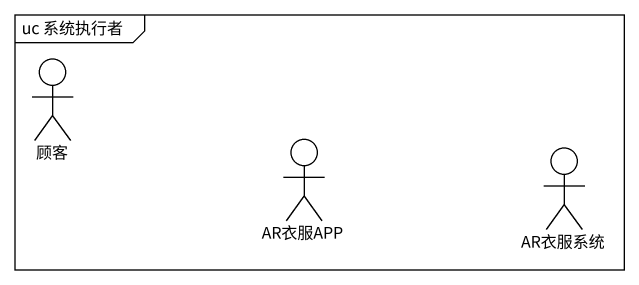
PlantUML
@startuml
mainframe uc 系统执行者
actor 顾客
actor AR衣服APP
actor AR衣服系统
@enduml
